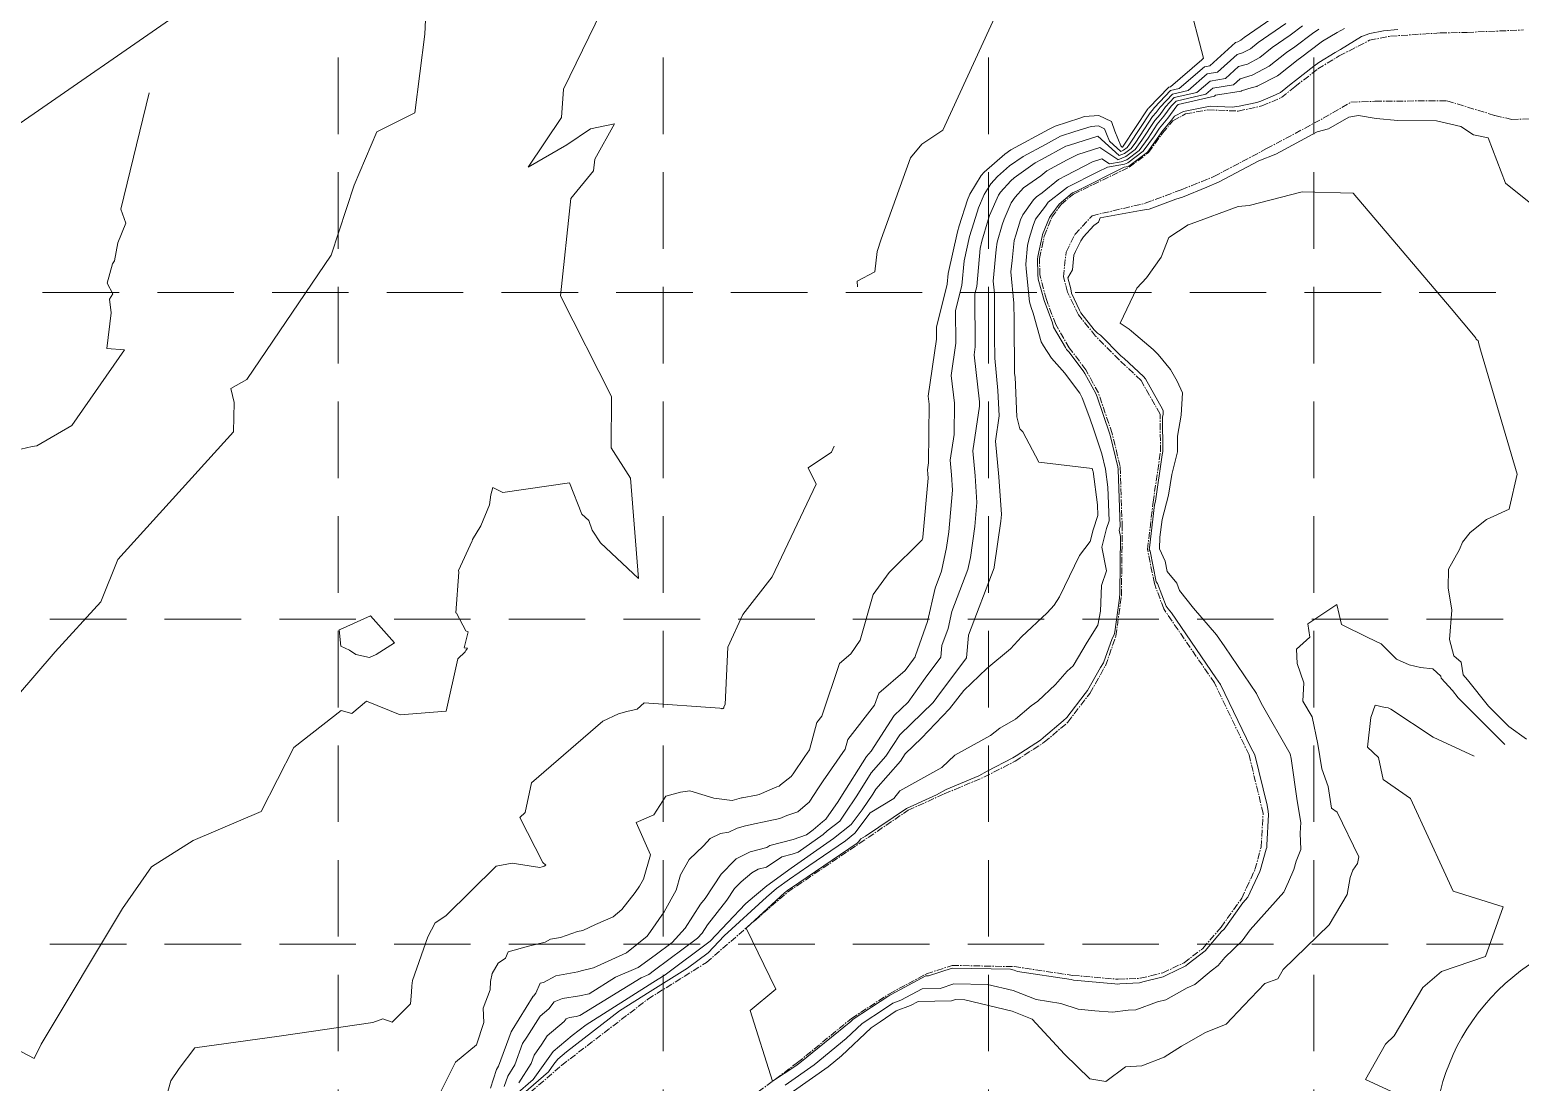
# Model space of a CAD drawing. Extents: x 33353 to 37237, y 80141 to 82571.
# Drawn here: x 36085.8 to 36363.5, y 80542.6 to 80738.8 of the extents above; entities that cross this region are included whole.
import ezdxf

# ---------------------------------------------------------------- set-up
doc = ezdxf.new("R2010")
doc.units = 0
doc.header["$MEASUREMENT"] = 0
doc.linetypes.add('CENTER', pattern=[2, 1.25, -0.25, 0.25, -0.25])
doc.linetypes.add('HIDDEN', pattern=[0.375, 0.25, -0.125])
doc.layers.add('GRID', color=254, linetype='HIDDEN')
for name, color, linetype, lineweight in [('LAYO-33', 7, 'Continuous', 0), ('TOPOSHD-27', 7, 'Continuous', 0), ('TOPOSHD-34', 7, 'Continuous', 0), ('TOPOSHD-5', 7, 'Continuous', 0), ('TOPOSHD-6', 7, 'Continuous', 0)]:
    doc.layers.add(name, color=color, linetype=linetype, lineweight=lineweight)

msp = doc.modelspace()

# ---------------------------------------------------------------- linework, layer by layer
at = {"layer": 'GRID', "linetype": 'HIDDEN', "lineweight": 15, "ltscale": 57}
for p, q in [((36143.22, 82507.72), (36143.22, 80386.52)), ((36203.82, 82507.72), (36203.82, 80386.52)), ((36264.41, 82507.72), (36264.41, 80386.52)), ((36325.01, 82507.72), (36325.01, 80386.52)), ((33416.3, 80689.78), (37173.39, 80689.78)), ((33417.66, 80628.91), (37174.74, 80628.91)), ((33417.66, 80568.31), (37174.74, 80568.31))]:
    msp.add_line(p, q, dxfattribs=at)
at = {"layer": 'LAYO-33', "color": 7, "linetype": 'Continuous', "lineweight": 0}
msp.add_line((35993.38, 80658.86), (36509.93, 81015.73), dxfattribs=at)
at = {"layer": 'TOPOSHD-27', "color": 7, "linetype": 'Continuous', "lineweight": 0}
msp.add_arc((36387.83, 80530.9), 40.5, 52.9942, 216.4466, dxfattribs=at)
at = {"layer": 'TOPOSHD-34', "color": 43, "linetype": 'CENTER', "lineweight": 0}
for p, q in [((36335.43, 80736.84), (36339.32, 80737.6)), ((36339.32, 80737.6), (36348.54, 80738.2)), ((36348.54, 80738.2), (36353.6, 80738.3)), ((36353.6, 80738.3), (36364.07, 80738.76)), ((36329.76, 80733.91), (36335.43, 80736.84)), ((36325.79, 80731.5), (36329.76, 80733.91)), ((36321.5, 80728.17), (36325.79, 80731.5)), ((36318.98, 80726.15), (36321.5, 80728.17)), ((36301.13, 80723.1), (36305.28, 80723.87)), ((36305.28, 80723.87), (36310.94, 80723.63)), ((36310.94, 80723.63), (36315.36, 80724.59)), ((36315.36, 80724.59), (36318.98, 80726.15)), ((36326.79, 80722.28), (36331.94, 80725.28)), ((36331.94, 80725.28), (36336.42, 80725.45)), ((36336.42, 80725.45), (36349.84, 80725.56)), ((36296.83, 80719.51), (36298.76, 80721.8)), ((36298.76, 80721.8), (36301.13, 80723.1)), ((36316.23, 80716.63), (36326.79, 80722.28)), ((36294.25, 80715.91), (36296.83, 80719.51)), ((36290.61, 80713.17), (36294.25, 80715.91)), ((36306.39, 80711.42), (36316.23, 80716.63)), ((36280.25, 80708.17), (36290.61, 80713.17)), ((36300.32, 80708.96), (36306.39, 80711.42)), ((36277.93, 80706.21), (36280.25, 80708.17)), ((36293.59, 80706.44), (36300.32, 80708.96)), ((36276.21, 80703.85), (36277.93, 80706.21)), ((36283.71, 80704.13), (36293.59, 80706.44)), ((36274.8, 80700.31), (36276.21, 80703.85)), ((36273.92, 80696.17), (36274.8, 80700.31)), ((36273.97, 80693.07), (36273.92, 80696.17)), ((36275.19, 80688.53), (36273.97, 80693.07)), ((36276.94, 80683.84), (36275.19, 80688.53)), ((36279.47, 80679.49), (36276.94, 80683.84)), ((36282.54, 80675.39), (36279.47, 80679.49)), ((36284.88, 80671.09), (36282.54, 80675.39)), ((36287.47, 80663.51), (36284.88, 80671.09)), ((36288.94, 80657.38), (36287.47, 80663.51)), ((36289.33, 80646), (36288.94, 80657.38))]:
    msp.add_line(p, q, dxfattribs=at)
at = {"layer": 'TOPOSHD-34', "color": 5, "linetype": 'CENTER', "lineweight": 0}
for p, q in [((36349.84, 80725.56), (36358.77, 80722.8)), ((36358.77, 80722.8), (36361.92, 80722.06)), ((36361.92, 80722.06), (36365.61, 80722.17)), ((36280.53, 80700.66), (36283.71, 80704.13)), ((36278.86, 80697.32), (36280.53, 80700.66)), ((36278.37, 80692.72), (36278.86, 80697.32)), ((36279.15, 80689.88), (36278.37, 80692.72)), ((36281.16, 80685.66), (36279.15, 80689.88)), ((36284.36, 80681.69), (36281.16, 80685.66)), ((36288.74, 80677.26), (36284.36, 80681.69)), ((36292.86, 80673.41), (36288.74, 80677.26)), ((36296.37, 80667.14), (36292.86, 80673.41)), ((36296.46, 80660.17), (36296.37, 80667.14)), ((36295.08, 80650.7), (36296.46, 80660.17)), ((36294.04, 80641.89), (36295.08, 80650.7)), ((36289.18, 80633.3), (36289.33, 80646)), ((36295.32, 80635.56), (36294.04, 80641.89)), ((36297.06, 80630.82), (36295.32, 80635.56)), ((36288.15, 80625.74), (36289.18, 80633.3)), ((36306.52, 80617.01), (36297.06, 80630.82)), ((36286.21, 80620.23), (36288.15, 80625.74)), ((36283.28, 80615.05), (36286.21, 80620.23)), ((36312.95, 80603.61), (36306.52, 80617.01)), ((36279.17, 80609.68), (36283.28, 80615.05)), ((36274.8, 80605.95), (36279.17, 80609.68)), ((36269.38, 80602.44), (36274.8, 80605.95)), ((36263.57, 80599.45), (36269.38, 80602.44)), ((36315.58, 80592.73), (36312.95, 80603.61)), ((36256.18, 80596.33), (36263.57, 80599.45)), ((36249.45, 80593.28), (36256.18, 80596.33)), ((36240.33, 80587.09), (36249.45, 80593.28)), ((36315.21, 80586.42), (36315.58, 80592.73)), ((36226.99, 80578.03), (36240.33, 80587.09)), ((36314.06, 80582.22), (36315.21, 80586.42)), ((36311.59, 80576.9), (36314.06, 80582.22)), ((36211.84, 80564.9), (36226.99, 80578.03)), ((36307.74, 80571.47), (36311.59, 80576.9)), ((36304.36, 80567.54), (36307.74, 80571.47)), ((36300.86, 80564.86), (36304.36, 80567.54)), ((36200.94, 80558.06), (36211.84, 80564.9)), ((36245.95, 80559.09), (36252.88, 80562.8)), ((36252.88, 80562.8), (36257.63, 80564.35)), ((36257.63, 80564.35), (36269.21, 80564.14)), ((36269.21, 80564.14), (36280.12, 80562.49)), ((36280.12, 80562.49), (36288.6, 80561.78)), ((36292.68, 80561.96), (36296.9, 80562.98)), ((36296.9, 80562.98), (36300.86, 80564.86)), ((36288.6, 80561.78), (36292.68, 80561.96)), ((36184.87, 80545.73), (36200.94, 80558.06)), ((36238.88, 80554.47), (36245.95, 80559.09)), ((36228.83, 80546.24), (36238.88, 80554.47)), ((36173.03, 80535.47), (36184.87, 80545.73)), ((36219.9, 80539.58), (36228.83, 80546.24))]:
    msp.add_line(p, q, dxfattribs=at)
at = {"layer": 'TOPOSHD-5', "color": 43, "linetype": 'Continuous', "lineweight": 0}
for p, q in [((36255.93, 80720.09), (36266.3, 80742.64)), ((36324.76, 80738.12), (36321.48, 80735.63)), ((36325.96, 80738.87), (36324.76, 80738.12)), ((36319.92, 80734.55), (36316.7, 80732.03)), ((36321.48, 80735.63), (36319.92, 80734.55)), ((36316.7, 80732.03), (36313.52, 80730.33)), ((36311.28, 80729.65), (36310.04, 80728.53)), ((36313.52, 80730.33), (36311.28, 80729.65)), ((36304.89, 80726.77), (36299.37, 80725.49)), ((36306.21, 80727.91), (36304.89, 80726.77)), ((36310.04, 80728.53), (36306.21, 80727.91)), ((36298.45, 80724.53), (36297.09, 80722.65)), ((36299.37, 80725.49), (36298.45, 80724.53)), ((36295.84, 80721.16), (36294.16, 80718.61)), ((36297.09, 80722.65), (36295.84, 80721.16)), ((36251.97, 80717.46), (36255.93, 80720.09)), ((36294.16, 80718.61), (36292.5, 80716.3)), ((36249.87, 80714.89), (36251.97, 80717.46)), ((36292.5, 80716.3), (36290.16, 80714.54)), ((36244.39, 80699.78), (36249.87, 80714.89)), ((36283.77, 80714.19), (36278.86, 80711.65)), ((36285.53, 80714.74), (36283.77, 80714.19)), ((36286.97, 80713.77), (36285.53, 80714.74)), ((36289.14, 80714.14), (36286.97, 80713.77)), ((36290.16, 80714.54), (36289.14, 80714.14)), ((36277.43, 80710.87), (36274.4, 80708.4)), ((36278.86, 80711.65), (36277.43, 80710.87)), ((36272.8, 80707.07), (36270.78, 80704.28)), ((36273.33, 80707.65), (36272.8, 80707.07)), ((36274.4, 80708.4), (36273.33, 80707.65)), ((36270.78, 80704.28), (36270.37, 80703.34)), ((36270.37, 80703.34), (36269.52, 80700.51)), ((36243.66, 80697.46), (36244.39, 80699.78)), ((36269.22, 80699.51), (36268.79, 80695.78)), ((36269.52, 80700.51), (36269.22, 80699.51)), ((36243.25, 80693.64), (36243.66, 80697.46)), ((36268.79, 80695.78), (36268.6, 80693.67)), ((36239.92, 80691.94), (36243.25, 80693.64)), ((36268.6, 80693.67), (36269.15, 80687.79)), ((36240.01, 80690.87), (36239.92, 80691.94)), ((36269.15, 80687.79), (36269.17, 80684.59)), ((36269.17, 80684.59), (36269.28, 80674.71)), ((36269.28, 80674.71), (36269.35, 80674)), ((36269.35, 80674), (36269.72, 80666.64)), ((36269.72, 80666.64), (36270.23, 80664.41)), ((36270.23, 80664.41), (36270.44, 80664.2)), ((36270.44, 80664.2), (36270.82, 80663.86)), ((36270.82, 80663.86), (36273.79, 80658.19)), ((36230.8, 80657.14), (36235.14, 80660.05)), ((36235.14, 80660.05), (36235.63, 80661.19)), ((36232.3, 80654.09), (36230.8, 80657.14)), ((36273.79, 80658.19), (36283.72, 80657.01)), ((36283.72, 80657.01), (36283.87, 80656.55)), ((36224.11, 80636.77), (36232.3, 80654.09)), ((36283.87, 80656.55), (36283.9, 80656.43)), ((36283.9, 80656.43), (36284.72, 80650.24)), ((36284.72, 80650.24), (36284.79, 80648.24)), ((36284.79, 80648.24), (36283.92, 80645.59)), ((36283.37, 80643.4), (36281.35, 80640.8)), ((36283.92, 80645.59), (36283.37, 80643.4)), ((36281.35, 80640.8), (36277.67, 80633.09)), ((36218.61, 80629.76), (36224.11, 80636.77)), ((36277.67, 80633.09), (36276.63, 80631.5)), ((36215.84, 80623.7), (36218.61, 80629.76)), ((36275.36, 80630.11), (36270.59, 80625.61)), ((36276.63, 80631.5), (36275.36, 80630.11)), ((36215.32, 80613.02), (36215.84, 80623.7)), ((36270.59, 80625.61), (36268.52, 80623.36)), ((36268.52, 80623.36), (36264.11, 80619.68)), ((36264.11, 80619.68), (36259.83, 80615.64)), ((36259.83, 80615.64), (36257.17, 80612.17)), ((36198.93, 80612.15), (36200.28, 80613.3)), ((36200.28, 80613.3), (36214.36, 80612.3)), ((36215, 80612.28), (36215.08, 80612.39)), ((36215.08, 80612.39), (36215.11, 80612.58)), ((36215.11, 80612.58), (36215.32, 80613.02)), ((36179.27, 80598.41), (36192.55, 80609.89)), ((36192.55, 80609.89), (36195.47, 80611.26)), ((36195.47, 80611.26), (36197.05, 80611.72)), ((36197.05, 80611.72), (36198.93, 80612.15)), ((36214.36, 80612.3), (36214.71, 80612.24)), ((36214.71, 80612.24), (36214.79, 80612.21)), ((36214.79, 80612.21), (36214.92, 80612.23)), ((36214.92, 80612.23), (36215, 80612.28)), ((36257.17, 80612.17), (36251.91, 80606.7)), ((36251.91, 80606.7), (36248.88, 80603.8)), ((36247.99, 80602.41), (36243.42, 80597.21)), ((36248.88, 80603.8), (36247.99, 80602.41)), ((36178.1, 80592.87), (36179.27, 80598.41)), ((36242.83, 80596.28), (36240.9, 80593.38)), ((36243.42, 80597.21), (36242.83, 80596.28)), ((36240.9, 80593.38), (36238.84, 80590.63)), ((36177.1, 80591.91), (36178.1, 80592.87)), ((36181.35, 80583.55), (36177.1, 80591.91)), ((36238.84, 80590.63), (36235.56, 80588.02)), ((36235.56, 80588.02), (36234.28, 80587.15)), ((36234.28, 80587.15), (36227.66, 80582.49)), ((36163.3, 80573.58), (36172.67, 80582.86)), ((36172.67, 80582.86), (36175.63, 80583.43)), ((36175.63, 80583.43), (36180.84, 80582.6)), ((36180.84, 80582.6), (36181.26, 80582.73)), ((36181.26, 80582.73), (36181.63, 80582.89)), ((36181.95, 80583.07), (36181.35, 80583.55)), ((36181.63, 80582.89), (36181.95, 80583.07)), ((36227.66, 80582.49), (36223.08, 80579.21)), ((36223.08, 80579.21), (36219.62, 80576.3)), ((36219.62, 80576.3), (36219.11, 80575.83)), ((36161.31, 80572.28), (36163.3, 80573.58)), ((36219.11, 80575.83), (36212.58, 80568.87)), ((36159.94, 80569.67), (36161.31, 80572.28)), ((36157.07, 80561.52), (36159.94, 80569.67)), ((36212.58, 80568.87), (36204.15, 80562.61)), ((36204.15, 80562.61), (36201.88, 80561.19)), ((36156.89, 80559.39), (36156.95, 80560.52)), ((36156.95, 80560.52), (36157.07, 80561.52)), ((36201.88, 80561.19), (36189.44, 80553.3)), ((36153.3, 80553.79), (36156.7, 80557.17)), ((36156.7, 80557.17), (36156.89, 80559.39)), ((36149.7, 80553.72), (36151.53, 80554.37)), ((36151.53, 80554.37), (36153.3, 80553.79)), ((36132.24, 80551.17), (36149.7, 80553.72)), ((36186.81, 80551.28), (36183.31, 80548.31)), ((36189.44, 80553.3), (36186.81, 80551.28)), ((36113.61, 80545.14), (36116.51, 80548.99)), ((36116.51, 80548.99), (36132.24, 80551.17)), ((36181.72, 80546.14), (36179.56, 80543.11)), ((36183.31, 80548.31), (36181.72, 80546.14)), ((36112.09, 80542.87), (36113.61, 80545.14)), ((36179.56, 80543.11), (36176.27, 80540.25)), ((36110.89, 80538.59), (36112.09, 80542.87))]:
    msp.add_line(p, q, dxfattribs=at)
at = {"layer": 'TOPOSHD-5', "color": 5, "linetype": 'Continuous', "lineweight": 0}
for p, q in [((36323.9, 80628.03), (36329.29, 80631.67)), ((36329.29, 80631.67), (36330.17, 80627.91)), ((36324.28, 80625.58), (36323.9, 80628.03)), ((36330.17, 80627.91), (36335.1, 80625.47)), ((36321.8, 80623.33), (36324.28, 80625.58)), ((36335.1, 80625.47), (36337.55, 80624.29)), ((36337.55, 80624.29), (36340.44, 80621.44)), ((36321.95, 80620.65), (36321.8, 80623.33)), ((36340.44, 80621.44), (36342.82, 80620.41)), ((36323.15, 80617.04), (36321.95, 80620.65)), ((36342.82, 80620.41), (36344.9, 80619.92)), ((36344.9, 80619.92), (36347.22, 80619.64)), ((36347.22, 80619.64), (36348.71, 80618.31)), ((36348.71, 80618.31), (36348.78, 80617.89)), ((36323.01, 80613.62), (36323.15, 80617.04)), ((36348.78, 80617.89), (36350.86, 80615.62)), ((36350.86, 80615.62), (36351.95, 80614.25)), ((36324.71, 80610.72), (36323.01, 80613.62)), ((36351.95, 80614.25), (36360.64, 80605.55)), ((36325.77, 80605.62), (36324.71, 80610.72)), ((36326.51, 80600.98), (36325.77, 80605.62)), ((36327.72, 80597.71), (36326.51, 80600.98)), ((36328.29, 80593.65), (36327.72, 80597.71)), ((36329.38, 80592.91), (36328.29, 80593.65)), ((36333.41, 80584.6), (36329.38, 80592.91)), ((36333.19, 80583.38), (36333.41, 80584.6)), ((36331.79, 80580.72), (36332.32, 80582.14)), ((36332.32, 80582.14), (36333.19, 80583.38)), ((36331.21, 80577.59), (36331.79, 80580.72)), ((36327.86, 80571.93), (36331.21, 80577.59)), ((36319.32, 80563.57), (36327.86, 80571.93)), ((36318.33, 80561.85), (36319.32, 80563.57)), ((36312.01, 80556.91), (36315.87, 80561.01)), ((36315.87, 80561.01), (36318.33, 80561.85)), ((36247.18, 80555.86), (36249.88, 80556.88)), ((36249.88, 80556.88), (36251.32, 80557.65)), ((36251.32, 80557.65), (36257.51, 80557.76)), ((36257.51, 80557.76), (36258.24, 80558)), ((36258.24, 80558), (36260, 80557.96)), ((36260, 80557.96), (36268.82, 80555.82)), ((36308.72, 80553.43), (36312.01, 80556.91)), ((36244.25, 80553.82), (36247.18, 80555.86)), ((36268.82, 80555.82), (36272.57, 80554.36)), ((36272.57, 80554.36), (36278.57, 80547.79)), ((36237.04, 80547.51), (36242.55, 80552.7)), ((36242.55, 80552.7), (36244.25, 80553.82)), ((36300.38, 80549.31), (36304.83, 80551.88)), ((36304.83, 80551.88), (36308.72, 80553.43)), ((36297.15, 80547.25), (36300.38, 80549.31)), ((36234.54, 80545.47), (36237.04, 80547.51)), ((36278.57, 80547.79), (36283.28, 80543.21)), ((36292.98, 80545.65), (36297.15, 80547.25)), ((36224.53, 80538.45), (36234.54, 80545.47)), ((36283.28, 80543.21), (36286.27, 80542.69)), ((36286.27, 80542.69), (36289.96, 80545.43)), ((36289.96, 80545.43), (36292.98, 80545.65))]:
    msp.add_line(p, q, dxfattribs=at)
at = {"layer": 'TOPOSHD-6', "color": 43, "linetype": 'Continuous', "lineweight": 0}
for p, q in [((36159.39, 80737.97), (36160.1, 80754.98)), ((36185.25, 80727.71), (36197.32, 80752.62)), ((36304.46, 80733.48), (36300.13, 80750.23)), ((36319, 80742.13), (36312.03, 80737.32)), ((36157.52, 80723.33), (36159.39, 80737.97)), ((36312.03, 80737.32), (36311.45, 80736.86)), ((36314.66, 80736.4), (36319.82, 80739.96)), ((36317.29, 80735.48), (36320.65, 80737.8)), ((36320.65, 80737.8), (36322.94, 80739.53)), ((36310.46, 80736.43), (36305.63, 80732.04)), ((36310.87, 80736.55), (36310.46, 80736.43)), ((36311.45, 80736.86), (36310.87, 80736.55)), ((36311.75, 80734.48), (36313.2, 80735.25)), ((36313.2, 80735.25), (36314.66, 80736.4)), ((36314.95, 80733.64), (36317.29, 80735.48)), ((36298.32, 80728.18), (36304.15, 80733.2)), ((36304.66, 80731.88), (36299.96, 80727.83)), ((36304.15, 80733.2), (36304.16, 80733.21)), ((36304.16, 80733.21), (36304.46, 80733.48)), ((36305.63, 80732.04), (36304.66, 80731.88)), ((36307.1, 80730.87), (36310.73, 80734.17)), ((36308.57, 80729.7), (36311.01, 80731.91)), ((36310.73, 80734.17), (36311.75, 80734.48)), ((36311.01, 80731.91), (36312.64, 80732.4)), ((36312.64, 80732.4), (36314.95, 80733.64)), ((36301.6, 80727.48), (36305.18, 80730.56)), ((36303.24, 80727.12), (36305.69, 80729.23)), ((36305.18, 80730.56), (36307.1, 80730.87)), ((36305.69, 80729.23), (36308.57, 80729.7)), ((36102.77, 80705.33), (36108, 80727.06)), ((36184.87, 80722.46), (36185.25, 80727.71)), ((36294.29, 80724.23), (36298, 80728.11)), ((36298.35, 80727.45), (36295.33, 80724.31)), ((36296.37, 80724.38), (36298.69, 80726.8)), ((36298, 80728.11), (36298.32, 80728.18)), ((36299.96, 80727.83), (36298.35, 80727.45)), ((36298.69, 80726.8), (36301.6, 80727.48)), ((36299.03, 80726.15), (36303.24, 80727.12)), ((36289.53, 80717.06), (36294.13, 80724.02)), ((36294.13, 80724.02), (36294.2, 80724.12)), ((36294.2, 80724.12), (36294.29, 80724.23)), ((36294.93, 80723.75), (36294.56, 80723.31)), ((36295.33, 80724.31), (36294.93, 80723.75)), ((36295.65, 80723.38), (36296.37, 80724.38)), ((36296.37, 80723.02), (36297.41, 80724.45)), ((36297.41, 80724.45), (36299.03, 80726.15)), ((36150.46, 80719.73), (36157.52, 80723.33)), ((36178.64, 80713.18), (36184.87, 80722.46)), ((36194.7, 80721.26), (36190.25, 80720.29)), ((36191.04, 80714.69), (36194.7, 80721.26)), ((36275.72, 80720.23), (36276.82, 80720.83)), ((36276.82, 80720.83), (36281.45, 80722.32)), ((36283.55, 80720.76), (36280.48, 80719.8)), ((36281.45, 80722.32), (36282.32, 80722.59)), ((36282.32, 80722.59), (36284.96, 80722.82)), ((36284.88, 80720.88), (36283.55, 80720.76)), ((36286.05, 80720.3), (36284.88, 80720.88)), ((36284.96, 80722.82), (36287.3, 80721.67)), ((36287.3, 80721.67), (36287.95, 80719.9)), ((36294.56, 80723.31), (36290.68, 80717.45)), ((36291.84, 80717.84), (36294.99, 80722.59)), ((36293, 80718.23), (36295.41, 80721.88)), ((36294.99, 80722.59), (36295.65, 80723.38)), ((36295.41, 80721.88), (36296.37, 80723.02)), ((36146.19, 80709.81), (36150.46, 80719.73)), ((36190.25, 80720.29), (36185.82, 80717.32)), ((36268.59, 80716.41), (36275.72, 80720.23)), ((36277.83, 80718.95), (36275.01, 80717.41)), ((36280.48, 80719.8), (36277.83, 80718.95)), ((36279.5, 80717.28), (36284.79, 80718.94)), ((36284.79, 80718.94), (36284.79, 80718.94)), ((36284.79, 80718.94), (36284.79, 80718.93)), ((36284.79, 80718.93), (36284.8, 80718.93)), ((36284.8, 80718.93), (36288.78, 80715.34)), ((36286.37, 80719.41), (36286.05, 80720.3)), ((36286.93, 80718.03), (36286.37, 80719.41)), ((36289.05, 80716.12), (36286.93, 80718.03)), ((36287.95, 80719.9), (36289.06, 80717.13)), ((36291.74, 80716.47), (36293, 80718.23)), ((36185.82, 80717.32), (36178.64, 80713.18)), ((36263.61, 80712.21), (36267.44, 80715.61)), ((36267.44, 80715.61), (36268.59, 80716.41)), ((36270.86, 80715.18), (36268.32, 80713.41)), ((36275.01, 80717.41), (36270.86, 80715.18)), ((36274.31, 80714.59), (36278.85, 80717.07)), ((36278.85, 80717.07), (36279.5, 80717.28)), ((36279.05, 80714.52), (36281.03, 80715.55)), ((36281.03, 80715.55), (36285.16, 80716.84)), ((36285.16, 80716.84), (36288.49, 80714.59)), ((36288.51, 80714.57), (36289.97, 80715.14)), ((36288.78, 80715.34), (36289.78, 80715.73)), ((36289.58, 80716.33), (36289.05, 80716.12)), ((36289.06, 80717.13), (36289.32, 80716.89)), ((36289.32, 80716.89), (36289.39, 80716.92)), ((36289.39, 80716.92), (36289.47, 80716.98)), ((36289.47, 80716.98), (36289.53, 80717.06)), ((36290.23, 80716.81), (36289.58, 80716.33)), ((36289.78, 80715.73), (36290.98, 80716.64)), ((36289.97, 80715.14), (36291.74, 80716.47)), ((36290.68, 80717.45), (36290.23, 80716.81)), ((36290.98, 80716.64), (36291.84, 80717.84)), ((36186.61, 80707.31), (36190.79, 80712.49)), ((36190.79, 80712.49), (36191.04, 80714.69)), ((36268.32, 80713.41), (36266.08, 80711.43)), ((36269.19, 80711.21), (36273.13, 80713.96)), ((36273.13, 80713.96), (36274.31, 80714.59)), ((36274.17, 80711.56), (36275.31, 80712.49)), ((36275.31, 80712.49), (36279.05, 80714.52)), ((36288.49, 80714.59), (36288.51, 80714.57)), ((36141.91, 80696.76), (36146.19, 80709.81)), ((36260.94, 80708.17), (36263.06, 80711.61)), ((36263.06, 80711.61), (36263.61, 80712.21)), ((36264.85, 80710.07), (36263.61, 80708.06)), ((36266.08, 80711.43), (36264.85, 80710.07)), ((36266.64, 80708.53), (36268.56, 80710.65)), ((36268.56, 80710.65), (36269.19, 80711.21)), ((36270.96, 80709.33), (36274.17, 80711.56)), ((36184.68, 80689.18), (36186.61, 80707.31)), ((36258.95, 80702.25), (36260.47, 80707.1)), ((36260.47, 80707.1), (36260.94, 80708.17)), ((36263.61, 80708.06), (36262.54, 80705.62)), ((36264.62, 80704.15), (36266.29, 80707.96)), ((36266.29, 80707.96), (36266.64, 80708.53)), ((36268.64, 80706.55), (36269.4, 80707.6)), ((36269.4, 80707.6), (36270.96, 80709.33)), ((36103.69, 80702.74), (36102.77, 80705.33)), ((36262.54, 80705.62), (36261.66, 80702.81)), ((36264.38, 80703.38), (36264.62, 80704.15)), ((36267.31, 80703.49), (36268.64, 80706.55)), ((36102.16, 80699.06), (36103.69, 80702.74)), ((36258.61, 80701.12), (36258.95, 80702.25)), ((36261.66, 80702.81), (36260.9, 80700.24)), ((36263.18, 80699.36), (36264.38, 80703.38)), ((36266.01, 80699.18), (36266.98, 80702.41)), ((36266.98, 80702.41), (36267.31, 80703.49)), ((36101.54, 80695.72), (36102.16, 80699.06)), ((36256.87, 80693.37), (36258.61, 80701.12)), ((36260.9, 80700.24), (36259.88, 80695.69)), ((36262.88, 80698.02), (36263.18, 80699.36)), ((36265.85, 80697.81), (36266.01, 80699.18)), ((36101.2, 80695.14), (36101.54, 80695.72)), ((36126.22, 80673.61), (36141.91, 80696.76)), ((36259.88, 80695.69), (36259.45, 80691.13)), ((36262.22, 80690.92), (36262.88, 80698.02)), ((36265.3, 80691.89), (36265.85, 80697.81)), ((36100.21, 80691.54), (36101.2, 80695.14)), ((36256.69, 80691.33), (36256.87, 80693.37)), ((36101.28, 80689.55), (36100.21, 80691.54)), ((36254.7, 80683.32), (36256.69, 80691.33)), ((36259.45, 80691.13), (36258.29, 80686.44)), ((36261.88, 80689.56), (36262.22, 80690.92)), ((36265.51, 80689.71), (36265.3, 80691.89)), ((36100.66, 80688.54), (36101.28, 80689.55)), ((36100.96, 80686), (36100.66, 80688.54)), ((36194.19, 80670.45), (36184.68, 80689.18)), ((36261.92, 80679.69), (36261.88, 80689.56)), ((36265.54, 80681.53), (36265.51, 80689.71)), ((36100.14, 80679.35), (36100.96, 80686)), ((36258.29, 80686.44), (36258.32, 80680.39)), ((36254.71, 80681.1), (36254.7, 80683.32)), ((36093.6, 80664.99), (36103.4, 80679.12)), ((36103.4, 80679.12), (36100.14, 80679.35)), ((36253.2, 80670.5), (36254.71, 80681.1)), ((36258.32, 80680.39), (36257.46, 80674.35)), ((36261.71, 80678.21), (36261.92, 80679.69)), ((36265.59, 80677.54), (36265.54, 80681.53)), ((36262.76, 80669.42), (36261.71, 80678.21)), ((36266.17, 80671.54), (36265.59, 80677.54)), ((36123.21, 80671.91), (36126.22, 80673.61)), ((36257.46, 80674.35), (36258.07, 80669.2)), ((36123.84, 80669.28), (36123.21, 80671.91)), ((36266.41, 80666.8), (36266.17, 80671.54)), ((36123.72, 80663.82), (36123.84, 80669.28)), ((36194.11, 80660.84), (36194.19, 80670.45)), ((36253.38, 80668.98), (36253.2, 80670.5)), ((36253.25, 80658.04), (36253.38, 80668.98)), ((36258.07, 80669.2), (36258, 80663.33)), ((36261.48, 80660.31), (36262.75, 80668.63)), ((36262.75, 80668.63), (36262.76, 80669.42)), ((36265.7, 80662.1), (36266.41, 80666.8)), ((36087.08, 80661.21), (36093.6, 80664.99)), ((36102.18, 80640.03), (36123.72, 80663.82)), ((36258, 80663.33), (36257.27, 80658.52)), ((36065.09, 80656.1), (36086.2, 80661.1)), ((36086.2, 80661.1), (36087.08, 80661.21)), ((36197.72, 80655.22), (36194.11, 80660.84)), ((36261.95, 80655.63), (36261.48, 80660.31)), ((36266.36, 80655.45), (36265.7, 80662.1)), ((36253.05, 80656.73), (36253.25, 80658.04)), ((36257.27, 80658.52), (36257.54, 80655.81)), ((36173.93, 80652.53), (36186.32, 80654.3)), ((36186.32, 80654.3), (36188.64, 80648.46)), ((36199.17, 80636.47), (36197.72, 80655.22)), ((36252.18, 80644.17), (36253.18, 80655.2)), ((36253.13, 80655.99), (36253.05, 80656.73)), ((36253.18, 80655.2), (36253.13, 80655.99)), ((36257.54, 80655.81), (36257.72, 80652.93)), ((36262.26, 80650.67), (36261.95, 80655.63)), ((36266.81, 80648.4), (36266.36, 80655.45)), ((36171.41, 80650.21), (36171.66, 80652.11)), ((36171.66, 80652.11), (36172.05, 80653.44)), ((36172.05, 80653.44), (36173.93, 80652.53)), ((36257.72, 80652.93), (36257.02, 80645.17)), ((36169.84, 80646.3), (36171.41, 80650.21)), ((36188.64, 80648.46), (36189.94, 80647.29)), ((36261.86, 80646.18), (36262.26, 80650.67)), ((36168.29, 80643.79), (36169.84, 80646.3)), ((36189.94, 80647.29), (36190.57, 80645.48)), ((36261.04, 80640.41), (36261.86, 80646.18)), ((36265.48, 80638.58), (36266.7, 80647.19)), ((36266.7, 80647.19), (36266.81, 80648.4)), ((36165.64, 80637.98), (36168.2, 80643.54)), ((36168.2, 80643.54), (36168.29, 80643.79)), ((36190.57, 80645.48), (36192.1, 80643.14)), ((36192.1, 80643.14), (36199.17, 80636.47)), ((36245.92, 80637.59), (36252.08, 80643.67)), ((36252.08, 80643.67), (36252.17, 80644.09)), ((36252.17, 80644.09), (36252.18, 80644.17)), ((36257.02, 80645.17), (36256.61, 80642.25)), ((36256.61, 80642.25), (36255.66, 80637.84)), ((36260.56, 80638.16), (36261.04, 80640.41)), ((36099.03, 80632.14), (36102.18, 80640.03)), ((36165.17, 80630.09), (36165.72, 80637.68)), ((36165.72, 80637.68), (36165.64, 80637.98)), ((36242.91, 80633.49), (36245.92, 80637.59)), ((36255.66, 80637.84), (36254.47, 80634.71)), ((36257.58, 80630.32), (36260.56, 80638.16)), ((36260.7, 80625.92), (36265.46, 80638.49)), ((36265.46, 80638.49), (36265.48, 80638.58)), ((36254.47, 80634.71), (36253.05, 80628.47)), ((36090.51, 80622.79), (36099.03, 80632.14)), ((36240.5, 80624.99), (36242.91, 80633.49)), ((36143.59, 80626.96), (36149.28, 80629.55)), ((36149.28, 80629.55), (36153.76, 80624.48)), ((36165.28, 80630.02), (36165.17, 80630.09)), ((36167.04, 80626.72), (36165.28, 80630.02)), ((36256.87, 80627.19), (36257.58, 80630.32)), ((36143.42, 80626.91), (36143.59, 80626.96)), ((36143.71, 80623.9), (36143.42, 80626.91)), ((36166.7, 80623.58), (36167.43, 80626.56)), ((36167.43, 80626.56), (36167.04, 80626.72)), ((36253.05, 80628.47), (36250.79, 80622.16)), ((36255.74, 80624.02), (36256.87, 80627.19)), ((36145.35, 80623.13), (36143.71, 80623.9)), ((36153.76, 80624.48), (36150.34, 80622.32)), ((36167.31, 80623.51), (36166.7, 80623.58)), ((36167.03, 80623.04), (36167.31, 80623.51)), ((36238.79, 80622.44), (36240.5, 80624.99)), ((36255.55, 80621.81), (36255.74, 80624.02)), ((36260.33, 80621.71), (36260.69, 80625.89)), ((36260.69, 80625.9), (36260.7, 80625.92)), ((36260.69, 80625.89), (36260.69, 80625.9)), ((36077.54, 80607.75), (36090.51, 80622.79)), ((36146.5, 80622.29), (36145.35, 80623.13)), ((36149.07, 80621.79), (36146.5, 80622.29)), ((36150.34, 80622.32), (36149.07, 80621.79)), ((36163.38, 80611.75), (36165.52, 80621.5)), ((36165.52, 80621.5), (36166.93, 80622.81)), ((36166.93, 80622.81), (36167.03, 80623.04)), ((36236.65, 80620.62), (36238.79, 80622.44)), ((36250.43, 80621.44), (36248.91, 80619.32)), ((36250.77, 80621.9), (36250.43, 80621.44)), ((36250.79, 80622.16), (36250.77, 80621.9)), ((36252.61, 80617.88), (36255.55, 80621.81)), ((36254.79, 80614.32), (36260.33, 80621.71)), ((36233.33, 80610.83), (36236.65, 80620.62)), ((36248.91, 80619.32), (36243.96, 80615.09)), ((36249.43, 80613.42), (36252.61, 80617.88)), ((36145.77, 80611.32), (36148.53, 80613.59)), ((36148.53, 80613.59), (36154.78, 80611.05)), ((36243.2, 80612.85), (36238.18, 80606.45)), ((36243.96, 80615.09), (36243.2, 80612.85)), ((36246.85, 80610.94), (36249.43, 80613.42)), ((36247.87, 80607.37), (36254.12, 80613.38)), ((36254.12, 80613.38), (36254.79, 80614.32)), ((36336.46, 80612.89), (36335.68, 80610.58)), ((36338.34, 80612.44), (36336.46, 80612.89)), ((36338.85, 80612.38), (36338.34, 80612.44)), ((36339.4, 80612.13), (36338.85, 80612.38)), ((36134.97, 80604.99), (36143.77, 80611.87)), ((36143.77, 80611.87), (36145.77, 80611.32)), ((36154.78, 80611.05), (36163.38, 80611.75)), ((36231.08, 80604.56), (36232.41, 80609.66)), ((36232.41, 80609.66), (36233.33, 80610.83)), ((36242.54, 80604.3), (36246.85, 80610.94)), ((36335.68, 80610.58), (36335.05, 80605.02)), ((36347.29, 80606.94), (36339.4, 80612.13)), ((36245.26, 80603.35), (36247.87, 80607.37)), ((36354.88, 80603.39), (36347.29, 80606.94)), ((36128.88, 80593.06), (36134.97, 80604.99)), ((36230.21, 80603.31), (36231.08, 80604.56)), ((36237.71, 80604.67), (36233.63, 80598.74)), ((36238.18, 80606.45), (36237.71, 80604.67)), ((36241.68, 80603.32), (36242.54, 80604.3)), ((36335.05, 80605.02), (36337.06, 80603.12)), ((36228.01, 80600.1), (36230.21, 80603.31)), ((36236.9, 80595.71), (36241.68, 80603.32)), ((36242.55, 80600.26), (36245.26, 80603.35)), ((36337.06, 80603.12), (36337.95, 80599.02)), ((36225.68, 80598.01), (36227.65, 80599.56)), ((36227.65, 80599.56), (36228.01, 80600.1)), ((36233.63, 80598.74), (36232.73, 80597.44)), ((36239.87, 80595.99), (36242.55, 80600.26)), ((36337.95, 80599.02), (36343.05, 80595.46)), ((36202.03, 80592.44), (36204.31, 80595.92)), ((36204.31, 80595.92), (36207.03, 80596.65)), ((36207.03, 80596.65), (36208.74, 80596.92)), ((36208.74, 80596.92), (36213.24, 80595.56)), ((36218.52, 80595.61), (36221.16, 80596.11)), ((36221.16, 80596.11), (36221.66, 80596.21)), ((36221.66, 80596.21), (36225, 80597.62)), ((36225, 80597.62), (36225.4, 80597.76)), ((36225.4, 80597.76), (36225.68, 80598.01)), ((36232.73, 80597.44), (36231.02, 80594.8)), ((36236.37, 80594.92), (36236.9, 80595.71)), ((36237.68, 80592.71), (36239.87, 80595.99)), ((36116.2, 80587.66), (36128.88, 80593.06)), ((36213.24, 80595.56), (36216.62, 80595.1)), ((36216.62, 80595.1), (36218.42, 80595.59)), ((36218.42, 80595.59), (36218.52, 80595.61)), ((36228.87, 80592.96), (36226.85, 80592.31)), ((36230.25, 80594.19), (36228.87, 80592.96)), ((36231.02, 80594.8), (36230.25, 80594.19)), ((36234.1, 80591.63), (36236.37, 80594.92)), ((36343.05, 80595.46), (36343.44, 80594.66)), ((36343.44, 80594.66), (36349.26, 80582.01)), ((36198.78, 80590.99), (36202.03, 80592.44)), ((36201.41, 80584.96), (36198.78, 80590.99)), ((36219.11, 80590.36), (36217.56, 80589.94)), ((36221.15, 80590.83), (36219.11, 80590.36)), ((36222.29, 80591.04), (36221.15, 80590.83)), ((36225.51, 80591.75), (36222.29, 80591.04)), ((36226.85, 80592.31), (36225.51, 80591.75)), ((36231.74, 80589.62), (36233.49, 80591.14)), ((36233.49, 80591.14), (36234.1, 80591.63)), ((36234.37, 80589.44), (36236.68, 80591.27)), ((36236.68, 80591.27), (36237.68, 80592.71)), ((36108.45, 80582.74), (36116.2, 80587.66)), ((36212.56, 80588.01), (36211.33, 80586.67)), ((36214.45, 80588.95), (36212.56, 80588.01)), ((36216.05, 80589.2), (36214.45, 80588.95)), ((36217.56, 80589.94), (36216.05, 80589.2)), ((36223.69, 80586.7), (36228.03, 80587.85)), ((36228.03, 80587.85), (36230.49, 80588.73)), ((36228.95, 80585.49), (36233.61, 80588.77)), ((36230.49, 80588.73), (36231.74, 80589.62)), ((36233.61, 80588.77), (36234.37, 80589.44)), ((36200.13, 80580.44), (36201.41, 80584.96)), ((36211.33, 80586.67), (36208.62, 80584.1)), ((36217.41, 80584.2), (36219.98, 80585.54)), ((36219.98, 80585.54), (36223.12, 80586.32)), ((36223.04, 80582.66), (36225.93, 80584.59)), ((36223.12, 80586.32), (36223.69, 80586.7)), ((36225.93, 80584.59), (36227.86, 80585.1)), ((36227.86, 80585.1), (36228.95, 80585.49)), ((36103.03, 80574.99), (36108.45, 80582.74)), ((36208.62, 80584.1), (36207.03, 80581.25)), ((36214.63, 80581.36), (36217.13, 80583.96)), ((36217.13, 80583.96), (36217.41, 80584.2)), ((36220.29, 80581.63), (36221.52, 80582.28)), ((36221.52, 80582.28), (36223.04, 80582.66)), ((36349.26, 80582.01), (36351.02, 80578.18)), ((36198.57, 80577.92), (36199.39, 80579.13)), ((36199.39, 80579.13), (36200.13, 80580.44)), ((36207.03, 80581.25), (36206.22, 80578.37)), ((36211.65, 80576.86), (36214.63, 80581.36)), ((36217.1, 80578.71), (36218.3, 80579.96)), ((36218.3, 80579.96), (36220.29, 80581.63)), ((36196.12, 80574.76), (36198.57, 80577.92)), ((36206.22, 80578.37), (36203.95, 80574.36)), ((36210.78, 80575.75), (36211.65, 80576.86)), ((36212.06, 80571.94), (36215.66, 80576.54)), ((36215.66, 80576.54), (36217.1, 80578.71)), ((36351.02, 80578.18), (36360.3, 80575.28)), ((36087.91, 80549.67), (36103.03, 80574.99)), ((36194.47, 80573.41), (36196.12, 80574.76)), ((36203.95, 80574.36), (36201.43, 80570.66)), ((36207.87, 80571.3), (36210.78, 80575.75)), ((36360.3, 80575.28), (36357.01, 80566.03)), ((36187.82, 80570.65), (36188.81, 80570.88)), ((36188.81, 80570.88), (36191.21, 80571.98)), ((36191.21, 80571.98), (36194.47, 80573.41)), ((36205.48, 80568.64), (36207.87, 80571.3)), ((36211.03, 80570.36), (36212.06, 80571.94)), ((36174.91, 80566.86), (36178.73, 80567.97)), ((36178.73, 80567.97), (36181.81, 80568.69)), ((36181.81, 80568.69), (36182.82, 80569.23)), ((36182.82, 80569.23), (36184.64, 80569.56)), ((36184.64, 80569.56), (36187.82, 80570.65)), ((36200.8, 80569.84), (36196.98, 80566.72)), ((36201.43, 80570.66), (36200.8, 80569.84)), ((36202.2, 80563.47), (36210.18, 80569.41)), ((36202.33, 80566.29), (36205.48, 80568.64)), ((36210.18, 80569.41), (36211.03, 80570.36)), ((36173.04, 80564.75), (36174.41, 80565.73)), ((36174.41, 80565.73), (36174.91, 80566.86)), ((36196.27, 80566.41), (36190.79, 80563.89)), ((36196.98, 80566.72), (36196.27, 80566.41)), ((36199.11, 80563.95), (36202.33, 80566.29)), ((36357.01, 80566.03), (36348.82, 80563.25)), ((36171.64, 80561.37), (36171.94, 80562.86)), ((36171.94, 80562.86), (36173.04, 80564.75)), ((36183.77, 80562.41), (36181.49, 80561.19)), ((36187.9, 80563.15), (36183.77, 80562.41)), ((36188.52, 80563.37), (36187.9, 80563.15)), ((36190.79, 80563.89), (36188.52, 80563.37)), ((36194.9, 80562.15), (36199.11, 80563.95)), ((36199.67, 80562.06), (36201.1, 80562.67)), ((36201.1, 80562.67), (36202.2, 80563.47)), ((36348.82, 80563.25), (36345.33, 80560.25)), ((36170.27, 80556.37), (36171.56, 80559.82)), ((36171.56, 80559.82), (36171.64, 80561.37)), ((36180.85, 80561.02), (36180.05, 80559.19)), ((36181.2, 80561.12), (36180.85, 80561.02)), ((36181.49, 80561.19), (36181.2, 80561.12)), ((36188.28, 80554.99), (36199.67, 80562.06)), ((36189.98, 80559.09), (36194.9, 80562.15)), ((36345.33, 80560.25), (36339.98, 80551.2)), ((36179.58, 80558.6), (36175.66, 80552.28)), ((36179.64, 80558.65), (36179.58, 80558.6)), ((36180.05, 80559.19), (36179.64, 80558.65)), ((36182.5, 80556.27), (36183.49, 80557.58)), ((36183.49, 80557.58), (36185.02, 80558.21)), ((36185.02, 80558.21), (36188.22, 80558.67)), ((36188.22, 80558.67), (36189.98, 80559.09)), ((36170.37, 80553.74), (36170.27, 80556.37)), ((36178.42, 80550.97), (36180.87, 80554.92)), ((36180.87, 80554.92), (36182.5, 80556.27)), ((36185.36, 80553.89), (36185.75, 80554.4)), ((36185.75, 80554.4), (36186.35, 80554.65)), ((36186.35, 80554.65), (36187.59, 80554.83)), ((36187.59, 80554.83), (36188.28, 80554.99)), ((36169.03, 80549.57), (36170.37, 80553.74)), ((36175.46, 80551.99), (36173.12, 80545.59)), ((36175.66, 80552.28), (36175.46, 80551.99)), ((36182.16, 80551.24), (36185.36, 80553.89)), ((36078.77, 80551.13), (36086.6, 80547.01)), ((36086.6, 80547.01), (36087.91, 80549.67)), ((36165.08, 80546.3), (36169.03, 80549.57)), ((36176.14, 80545.83), (36177.6, 80549.81)), ((36177.6, 80549.81), (36178.42, 80550.97)), ((36179.73, 80547.62), (36181.18, 80549.65)), ((36181.18, 80549.65), (36182.16, 80551.24)), ((36338.39, 80549.65), (36334.64, 80543.1)), ((36339.98, 80551.2), (36338.39, 80549.65)), ((36162.13, 80540.35), (36165.08, 80546.3)), ((36174.83, 80543.72), (36176.14, 80545.83)), ((36176.92, 80542.46), (36179.17, 80546.07)), ((36179.17, 80546.07), (36179.73, 80547.62)), ((36172.74, 80544.98), (36171.6, 80541.49)), ((36173.12, 80545.59), (36172.74, 80544.98)), ((36174.18, 80541.76), (36174.83, 80543.72)), ((36334.64, 80543.1), (36340.99, 80540.15))]:
    msp.add_line(p, q, dxfattribs=at)
at = {"layer": 'TOPOSHD-6', "color": 5, "linetype": 'Continuous', "lineweight": 0}
for p, q in [((36326.63, 80736.64), (36329.38, 80738.26)), ((36329.38, 80738.26), (36330.77, 80739.04)), ((36330.02, 80735.14), (36333.92, 80737.54)), ((36333.92, 80737.54), (36335.49, 80738.09)), ((36335.49, 80738.09), (36337.98, 80738.58)), ((36337.98, 80738.58), (36340.65, 80738.81)), ((36322.54, 80733.54), (36326.38, 80736.49)), ((36325.93, 80732.68), (36329.02, 80734.55)), ((36326.38, 80736.49), (36326.63, 80736.64)), ((36329.02, 80734.55), (36330.02, 80735.14)), ((36318.52, 80730.4), (36322.12, 80733.23)), ((36321.64, 80729.36), (36325.03, 80731.98)), ((36322.12, 80733.23), (36322.54, 80733.54)), ((36325.03, 80731.98), (36325.93, 80732.68)), ((36314.44, 80728.26), (36318.29, 80730.22)), ((36318.29, 80730.22), (36318.52, 80730.4)), ((36320.8, 80728.7), (36321.64, 80729.36)), ((36299.72, 80724.84), (36306.53, 80726.42)), ((36306.53, 80726.42), (36306.72, 80726.59)), ((36306.72, 80726.59), (36311.5, 80727.36)), ((36311.5, 80727.36), (36311.55, 80727.4)), ((36311.55, 80727.4), (36313.56, 80728)), ((36313.56, 80728), (36314.4, 80728.24)), ((36314.4, 80728.24), (36314.44, 80728.26)), ((36315.13, 80725.45), (36317.91, 80726.65)), ((36317.91, 80726.65), (36318.82, 80727.11)), ((36318.82, 80727.11), (36320.8, 80728.7)), ((36297.81, 80722.28), (36299.49, 80724.6)), ((36299.09, 80722.69), (36300.72, 80723.58)), ((36299.49, 80724.6), (36299.72, 80724.84)), ((36300.72, 80723.58), (36303.57, 80724.1)), ((36303.57, 80724.1), (36305.7, 80724.54)), ((36305.7, 80724.54), (36309.82, 80724.37)), ((36309.82, 80724.37), (36311.09, 80724.53)), ((36311.09, 80724.53), (36314.43, 80725.25)), ((36314.43, 80725.25), (36315.13, 80725.45)), ((36296.27, 80720.45), (36297.81, 80722.28)), ((36296.7, 80719.73), (36298.53, 80721.92)), ((36298.53, 80721.92), (36299.09, 80722.69)), ((36331.55, 80722.48), (36327.79, 80720.29)), ((36333.35, 80722.79), (36331.55, 80722.48)), ((36336.65, 80722.22), (36333.35, 80722.79)), ((36340.69, 80721.85), (36336.65, 80722.22)), ((36347.87, 80721.78), (36340.69, 80721.85)), ((36352.42, 80720.76), (36347.87, 80721.78)), ((36354.75, 80719.22), (36352.42, 80720.76)), ((36293.25, 80716.13), (36295.32, 80719)), ((36294.01, 80715.96), (36296.48, 80719.39)), ((36295.32, 80719), (36296.27, 80720.45)), ((36296.48, 80719.39), (36296.7, 80719.73)), ((36325.66, 80719.74), (36317.93, 80715.59)), ((36327.79, 80720.29), (36325.66, 80719.74)), ((36357.54, 80718.66), (36354.75, 80719.22)), ((36360.74, 80710.2), (36357.54, 80718.66)), ((36290.36, 80713.95), (36293.25, 80716.13)), ((36290.55, 80713.35), (36294.01, 80715.96)), ((36317.93, 80715.59), (36314.76, 80714.33)), ((36280.94, 80708.79), (36289.66, 80713.17)), ((36284.81, 80712.29), (36286.59, 80713.18)), ((36286.59, 80713.18), (36289.78, 80713.72)), ((36289.66, 80713.17), (36290.41, 80713.3)), ((36289.78, 80713.72), (36290.36, 80713.95)), ((36290.41, 80713.3), (36290.55, 80713.35)), ((36314.76, 80714.33), (36307.39, 80710.43)), ((36279.11, 80709.46), (36284.81, 80712.29)), ((36307.39, 80710.43), (36305.12, 80709.45)), ((36365.18, 80706.67), (36360.74, 80710.2)), ((36275.53, 80706.63), (36278.55, 80708.98)), ((36278.03, 80706.63), (36280.08, 80708.36)), ((36278.55, 80708.98), (36279.11, 80709.46)), ((36280.08, 80708.36), (36280.94, 80708.79)), ((36299.32, 80707.19), (36294.34, 80705.32)), ((36300.54, 80707.59), (36299.32, 80707.19)), ((36305.12, 80709.45), (36300.54, 80707.59)), ((36322.87, 80708.57), (36313.01, 80706.03)), ((36332.38, 80708.34), (36322.87, 80708.57)), ((36350.61, 80686.81), (36332.38, 80708.34)), ((36273.16, 80703.46), (36275.02, 80705.93)), ((36275.02, 80705.93), (36275.53, 80706.63)), ((36275.75, 80703.79), (36276.03, 80704.16)), ((36276.03, 80704.16), (36277.57, 80706.27)), ((36277.57, 80706.27), (36278.03, 80706.63)), ((36292.74, 80705.11), (36285.19, 80703.75)), ((36293.49, 80705.2), (36292.74, 80705.11)), ((36294.34, 80705.32), (36293.49, 80705.2)), ((36310.92, 80705.83), (36302.19, 80702.6)), ((36313.01, 80706.03), (36310.92, 80705.83)), ((36271.98, 80699.87), (36272.71, 80702.32)), ((36272.71, 80702.32), (36273.16, 80703.46)), ((36274.49, 80700.61), (36275.75, 80703.79)), ((36284.04, 80702.28), (36282.14, 80700.21)), ((36284.93, 80702.93), (36284.04, 80702.28)), ((36285.19, 80703.75), (36284.93, 80702.93)), ((36301.64, 80702.42), (36298.04, 80700.08)), ((36302.19, 80702.6), (36301.64, 80702.42)), ((36271.38, 80695.07), (36271.7, 80698.54)), ((36271.7, 80698.54), (36271.98, 80699.87)), ((36273.59, 80696.52), (36274.38, 80700.24)), ((36274.38, 80700.24), (36274.49, 80700.61)), ((36281.59, 80699.45), (36280.61, 80697.47)), ((36282.14, 80700.21), (36281.59, 80699.45)), ((36298.04, 80700.08), (36296.59, 80696.4)), ((36273.54, 80696), (36273.59, 80696.52)), ((36273.58, 80693.25), (36273.54, 80696)), ((36280.34, 80696.75), (36280.05, 80694.03)), ((36280.61, 80697.47), (36280.34, 80696.75)), ((36296.59, 80696.4), (36293.83, 80692.53)), ((36271.4, 80694.22), (36271.38, 80695.07)), ((36272.07, 80688.08), (36271.4, 80694.22)), ((36273.68, 80692.32), (36273.58, 80693.25)), ((36280.05, 80694.03), (36279.22, 80692.52)), ((36274.76, 80688.3), (36273.68, 80692.32)), ((36279.22, 80692.52), (36279.78, 80690.46)), ((36279.78, 80690.46), (36279.87, 80689.66)), ((36292.05, 80690.6), (36288.92, 80684.09)), ((36293.83, 80692.53), (36292.05, 80690.6)), ((36272.35, 80687.02), (36272.07, 80688.08)), ((36276.31, 80684.16), (36274.76, 80688.3)), ((36279.87, 80689.66), (36281.36, 80686.52)), ((36272.76, 80685.93), (36272.35, 80687.02)), ((36274.2, 80680.64), (36272.76, 80685.93)), ((36281.36, 80686.52), (36281.6, 80685.99)), ((36281.6, 80685.99), (36284.13, 80682.86)), ((36355.07, 80681.48), (36350.61, 80686.81)), ((36276.52, 80683.36), (36276.31, 80684.16)), ((36278.75, 80679.55), (36276.52, 80683.36)), ((36284.13, 80682.86), (36284.73, 80682.23)), ((36284.73, 80682.23), (36285.27, 80681.88)), ((36285.27, 80681.88), (36289.07, 80678.03)), ((36288.92, 80684.09), (36290.63, 80682.97)), ((36290.63, 80682.97), (36291.03, 80682.57)), ((36291.03, 80682.57), (36295.07, 80679.15)), ((36274.64, 80679.88), (36274.2, 80680.64)), ((36276.15, 80677.54), (36274.64, 80679.88)), ((36278.97, 80679.19), (36278.75, 80679.55)), ((36279.35, 80678.77), (36278.97, 80679.19)), ((36295.07, 80679.15), (36296.02, 80678.26)), ((36355.2, 80681.28), (36355.07, 80681.48)), ((36355.26, 80681.14), (36355.2, 80681.28)), ((36355.29, 80681.11), (36355.26, 80681.14)), ((36355.42, 80680.99), (36355.29, 80681.11)), ((36355.48, 80680.97), (36355.42, 80680.99)), ((36355.56, 80680.93), (36355.48, 80680.97)), ((36355.61, 80680.86), (36355.56, 80680.93)), ((36355.64, 80680.8), (36355.61, 80680.86)), ((36355.73, 80680.67), (36355.64, 80680.8)), ((36355.73, 80680.51), (36355.73, 80680.67)), ((36356.08, 80679.11), (36355.73, 80680.51)), ((36362.89, 80655.95), (36356.08, 80679.11)), ((36278.62, 80674.76), (36276.15, 80677.54)), ((36282.03, 80675.19), (36279.35, 80678.77)), ((36289.07, 80678.03), (36289.66, 80677.53)), ((36289.66, 80677.53), (36293.32, 80674.12)), ((36296.02, 80678.26), (36298.33, 80675.45)), ((36279.13, 80674.08), (36278.62, 80674.76)), ((36281.41, 80671.06), (36279.13, 80674.08)), ((36282.37, 80674.73), (36282.03, 80675.19)), ((36284.43, 80670.96), (36282.37, 80674.73)), ((36293.32, 80674.12), (36293.65, 80673.71)), ((36293.65, 80673.71), (36296.83, 80668.03)), ((36298.33, 80675.45), (36299.54, 80673.28)), ((36281.87, 80670.2), (36281.41, 80671.06)), ((36284.65, 80670.38), (36284.43, 80670.96)), ((36299.54, 80673.28), (36300.55, 80671.13)), ((36300.55, 80671.13), (36300.28, 80666.97)), ((36283.31, 80666.38), (36281.87, 80670.2)), ((36286.95, 80663.61), (36284.65, 80670.38)), ((36296.83, 80668.03), (36296.98, 80667.72)), ((36284.06, 80664.18), (36283.31, 80666.38)), ((36296.94, 80667.12), (36296.84, 80666.54)), ((36296.84, 80666.54), (36296.92, 80660.15)), ((36296.98, 80667.72), (36296.94, 80667.12)), ((36300.28, 80666.97), (36299.6, 80663.03)), ((36285.52, 80659.74), (36284.06, 80664.18)), ((36287.17, 80662.94), (36286.95, 80663.61)), ((36288.53, 80657.31), (36287.17, 80662.94)), ((36299.6, 80663.03), (36299.63, 80660.08)), ((36286.22, 80656.87), (36285.52, 80659.74)), ((36296.92, 80660.15), (36296.76, 80659.54)), ((36299.63, 80660.08), (36298.54, 80655.85)), ((36286.66, 80653.52), (36286.22, 80656.87)), ((36288.6, 80656.8), (36288.53, 80657.31)), ((36288.97, 80646.17), (36288.6, 80656.8)), ((36296.76, 80659.54), (36295.51, 80650.89)), ((36298.54, 80655.85), (36297.98, 80652.02)), ((36361.47, 80649.74), (36362.89, 80655.95)), ((36286.88, 80647.21), (36286.66, 80653.52)), ((36297.98, 80652.02), (36296.74, 80647.47)), ((36295.33, 80650.23), (36294.38, 80642.23)), ((36295.51, 80650.89), (36295.33, 80650.23)), ((36357.22, 80647.47), (36361.41, 80649.43)), ((36361.41, 80649.43), (36361.47, 80649.74)), ((36285.55, 80642.34), (36286.41, 80645.78)), ((36286.41, 80645.78), (36286.88, 80647.21)), ((36288.78, 80645.47), (36288.9, 80645.97)), ((36288.9, 80645.97), (36288.97, 80646.17)), ((36296.74, 80647.47), (36296.36, 80644.2)), ((36354.14, 80645.04), (36357.22, 80647.47)), ((36289, 80644.32), (36288.78, 80645.47)), ((36288.88, 80633.84), (36289, 80644.32)), ((36296.36, 80644.2), (36296.28, 80642.02)), ((36352.2, 80641.87), (36352.72, 80643.27)), ((36352.72, 80643.27), (36354.14, 80645.04)), ((36286.4, 80637.89), (36285.55, 80642.34)), ((36294.38, 80642.23), (36294.37, 80641.91)), ((36294.37, 80641.91), (36294.52, 80641.58)), ((36294.52, 80641.58), (36295.67, 80635.89)), ((36296.28, 80642.02), (36297.31, 80639.75)), ((36350.1, 80638.25), (36352.2, 80641.87)), ((36285.44, 80635.21), (36286.4, 80637.89)), ((36297.31, 80639.75), (36297.71, 80637.77)), ((36297.71, 80637.77), (36299.51, 80635.59)), ((36350.07, 80634.72), (36350.1, 80638.25)), ((36285.25, 80630.39), (36285.44, 80635.21)), ((36295.67, 80635.89), (36295.93, 80635.57)), ((36295.93, 80635.57), (36297.49, 80631.32)), ((36299.51, 80635.59), (36300, 80634.26)), ((36350.72, 80630.59), (36350.07, 80634.72)), ((36287.98, 80626.56), (36288.84, 80632.8)), ((36288.84, 80632.8), (36288.88, 80633.84)), ((36300, 80634.26), (36302.61, 80630.94)), ((36284.76, 80627.77), (36285.25, 80630.39)), ((36297.49, 80631.32), (36297.87, 80630.83)), ((36297.87, 80630.83), (36298.49, 80630.11)), ((36298.49, 80630.11), (36306.79, 80617.98)), ((36302.61, 80630.94), (36306.88, 80625.97)), ((36350.28, 80625.13), (36350.72, 80630.59)), ((36282.82, 80624.6), (36284.76, 80627.77)), ((36287.83, 80626), (36287.98, 80626.56)), ((36280.16, 80620.21), (36282.82, 80624.6)), ((36285.84, 80620.75), (36287.45, 80625.31)), ((36287.45, 80625.31), (36287.83, 80626)), ((36306.88, 80625.97), (36308.42, 80623.73)), ((36308.42, 80623.73), (36314.34, 80615.03)), ((36351.13, 80622.05), (36350.28, 80625.13)), ((36285.28, 80619.89), (36285.84, 80620.75)), ((36352.46, 80620.87), (36351.13, 80622.05)), ((36352.85, 80618.5), (36352.46, 80620.87)), ((36276.87, 80616.75), (36279.04, 80619.23)), ((36279.04, 80619.23), (36280.16, 80620.21)), ((36282.85, 80615.58), (36285.28, 80619.89)), ((36306.79, 80617.98), (36307.66, 80616.72)), ((36353.66, 80617.62), (36352.85, 80618.5)), ((36273.6, 80613.59), (36276.87, 80616.75)), ((36282.41, 80615.05), (36282.85, 80615.58)), ((36307.66, 80616.72), (36313.28, 80605.01)), ((36357.55, 80612.7), (36353.66, 80617.62)), ((36269.45, 80610.29), (36272.37, 80612.76)), ((36272.37, 80612.76), (36273.6, 80613.59)), ((36279, 80610.6), (36282.41, 80615.05)), ((36314.34, 80615.03), (36315.21, 80613.22)), ((36315.21, 80613.22), (36320.61, 80603.81)), ((36361.34, 80608.9), (36357.55, 80612.7)), ((36266.53, 80608.61), (36269.45, 80610.29)), ((36274.69, 80606.86), (36278.32, 80609.95)), ((36278.32, 80609.95), (36279, 80610.6)), ((36258.15, 80603.53), (36264.8, 80607.23)), ((36264.8, 80607.23), (36266.53, 80608.61)), ((36274.07, 80606.35), (36274.69, 80606.86)), ((36364.67, 80606.55), (36361.34, 80608.9)), ((36269.57, 80603.42), (36274.07, 80606.35)), ((36313.28, 80605.01), (36314.06, 80603.64)), ((36247.91, 80596.89), (36255.71, 80601.25)), ((36255.71, 80601.25), (36258.15, 80603.53)), ((36264.15, 80600.55), (36268.95, 80603.03)), ((36268.95, 80603.03), (36269.57, 80603.42)), ((36314.06, 80603.64), (36316.34, 80594.22)), ((36320.61, 80603.81), (36320.82, 80602.93)), ((36320.82, 80602.93), (36321.94, 80595.05)), ((36256.52, 80597.14), (36262.63, 80599.71)), ((36262.63, 80599.71), (36264.15, 80600.55)), ((36246.77, 80595.46), (36247.91, 80596.89)), ((36249.11, 80593.62), (36254.72, 80596.16)), ((36254.72, 80596.16), (36256.52, 80597.14)), ((36241.52, 80588.46), (36249.11, 80593.62)), ((36242.39, 80592.83), (36246.77, 80595.46)), ((36316.34, 80594.22), (36316.5, 80593.07)), ((36316.5, 80593.07), (36316.59, 80592.48)), ((36321.94, 80595.05), (36322.58, 80590.99)), ((36239.53, 80589), (36242.39, 80592.83)), ((36316.59, 80592.48), (36316.26, 80586.8)), ((36322.58, 80590.99), (36322.46, 80589)), ((36230.91, 80582.94), (36237.76, 80587.59)), ((36237.76, 80587.59), (36239.53, 80589)), ((36239.96, 80587.16), (36240.22, 80587.37)), ((36240.22, 80587.37), (36240.63, 80587.93)), ((36240.63, 80587.93), (36241.52, 80588.46)), ((36322.46, 80589), (36322.59, 80585.99)), ((36227.54, 80578.72), (36239.96, 80587.16)), ((36316.16, 80586.04), (36315.12, 80582.22)), ((36316.28, 80586.36), (36316.16, 80586.04)), ((36316.26, 80586.8), (36316.28, 80586.36)), ((36322.59, 80585.99), (36321.75, 80583.78)), ((36227.35, 80580.43), (36230.91, 80582.94)), ((36314.97, 80581.88), (36312.73, 80577.06)), ((36315.12, 80582.22), (36314.97, 80581.88)), ((36321.33, 80582.22), (36320.33, 80579.93)), ((36321.75, 80583.78), (36321.33, 80582.22)), ((36224.89, 80578.67), (36227.35, 80580.43)), ((36320.33, 80579.93), (36319.42, 80577.99)), ((36215.16, 80569.9), (36223.03, 80577.1)), ((36219.26, 80571.33), (36226.43, 80577.9)), ((36223.03, 80577.1), (36224.89, 80578.67)), ((36226.43, 80577.9), (36226.69, 80578.12)), ((36226.69, 80578.12), (36227.04, 80578.37)), ((36227.04, 80578.37), (36227.54, 80578.72)), ((36312.73, 80577.06), (36311.82, 80576.05)), ((36319.42, 80577.99), (36313.16, 80571.02)), ((36311.82, 80576.05), (36308.32, 80571.1)), ((36224.8, 80559.9), (36219.26, 80571.33)), ((36308.32, 80571.1), (36307.85, 80570.65)), ((36313.16, 80571.02), (36311.69, 80568.93)), ((36212.18, 80566.72), (36215.16, 80569.9)), ((36307.85, 80570.65), (36304.78, 80567.08)), ((36311.69, 80568.93), (36308.47, 80565.85)), ((36208.32, 80563.85), (36212.18, 80566.72)), ((36304.78, 80567.08), (36301.59, 80564.65)), ((36308.47, 80565.85), (36307.2, 80564.37)), ((36201.37, 80559.49), (36208.32, 80563.85)), ((36252.76, 80562.39), (36246.26, 80558.92)), ((36253.24, 80562.4), (36252.76, 80562.39)), ((36257.67, 80563.85), (36253.24, 80562.4)), ((36268.48, 80563.66), (36257.67, 80563.85)), ((36269.18, 80563.49), (36268.48, 80563.66)), ((36269.8, 80563.25), (36269.18, 80563.49)), ((36279.8, 80561.74), (36269.8, 80563.25)), ((36297.55, 80562.57), (36296.98, 80562.24)), ((36301.15, 80564.28), (36297.55, 80562.57)), ((36301.59, 80564.65), (36301.15, 80564.28)), ((36305.88, 80563.36), (36302.84, 80560.83)), ((36307.2, 80564.37), (36305.88, 80563.36)), ((36219.98, 80555.96), (36224.8, 80559.9)), ((36252.04, 80560.02), (36248.07, 80557.9)), ((36255.38, 80560.08), (36252.04, 80560.02)), ((36257.96, 80560.92), (36255.38, 80560.08)), ((36264.24, 80560.81), (36257.96, 80560.92)), ((36269, 80559.66), (36264.24, 80560.81)), ((36273.29, 80557.98), (36269, 80559.66)), ((36280.26, 80561.58), (36279.8, 80561.74)), ((36287.96, 80560.93), (36280.26, 80561.58)), ((36288.45, 80560.89), (36287.96, 80560.93)), ((36288.86, 80560.94), (36288.45, 80560.89)), ((36292.56, 80561.1), (36288.86, 80560.94)), ((36293.15, 80561.31), (36292.56, 80561.1)), ((36296.98, 80562.24), (36293.15, 80561.31)), ((36301.4, 80560.15), (36297.44, 80557.92)), ((36302.84, 80560.83), (36301.4, 80560.15)), ((36195.68, 80555.88), (36201.37, 80559.49)), ((36245.81, 80558.68), (36239.17, 80554.33)), ((36246.61, 80557.35), (36245.03, 80556.25)), ((36246.04, 80558.84), (36245.81, 80558.68)), ((36246.26, 80558.92), (36246.04, 80558.84)), ((36248.07, 80557.9), (36246.61, 80557.35)), ((36277.91, 80557.28), (36273.29, 80557.98)), ((36281.1, 80556.19), (36277.91, 80557.28)), ((36295.93, 80557.56), (36291.87, 80556.08)), ((36297.44, 80557.92), (36295.93, 80557.56)), ((36185.76, 80548.27), (36195.68, 80555.88)), ((36224.18, 80542.77), (36219.98, 80555.96)), ((36239.17, 80554.33), (36238.73, 80553.92)), ((36245.03, 80556.25), (36240.86, 80553.51)), ((36284.23, 80555.92), (36281.1, 80556.19)), ((36287.54, 80555.66), (36284.23, 80555.92)), ((36290.41, 80556.02), (36287.54, 80555.66)), ((36291.87, 80556.08), (36290.41, 80556.02)), ((36238.73, 80553.92), (36229.27, 80546.18)), ((36240.86, 80553.51), (36237.89, 80550.72)), ((36237.89, 80550.72), (36231.91, 80545.82)), ((36182.44, 80544.53), (36183.43, 80545.92)), ((36183.43, 80545.92), (36184.15, 80546.91)), ((36184.15, 80546.91), (36185.76, 80548.27)), ((36231.91, 80545.82), (36226.51, 80542.04)), ((36229.27, 80546.18), (36228.49, 80545.63)), ((36174.5, 80537.65), (36182.44, 80544.53)), ((36228.49, 80545.63), (36224.18, 80542.77))]:
    msp.add_line(p, q, dxfattribs=at)

doc.saveas('drawing.dxf')
